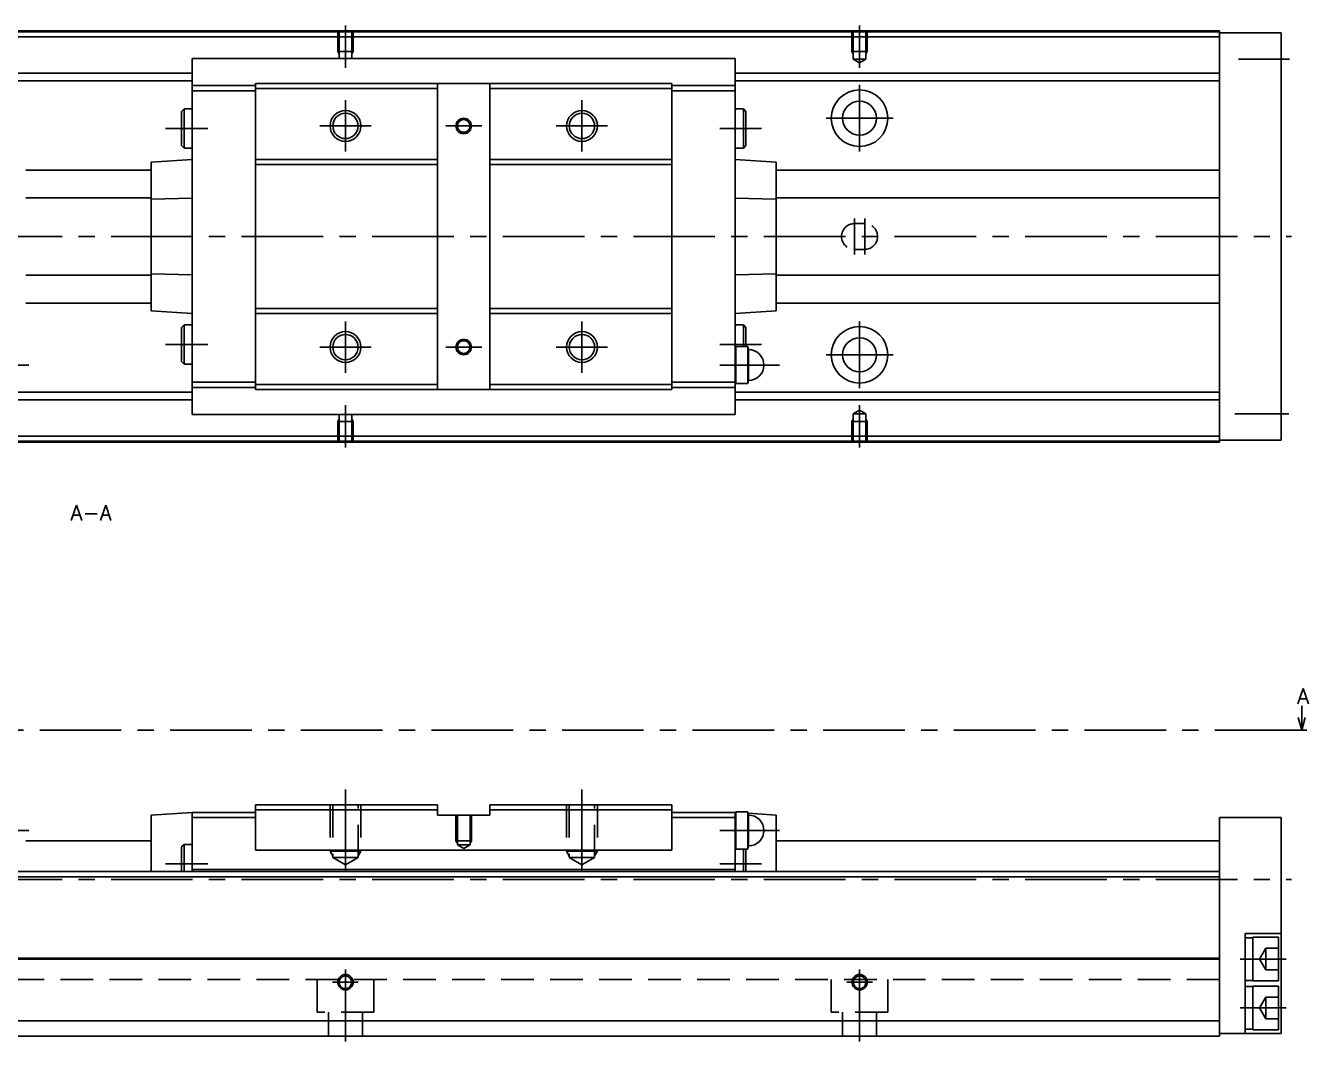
# Model space of a CAD drawing. Extents: x -2 to 836, y -18 to 343.
# Drawn here: x 586.5 to 836, y -1 to 196.5 of the extents above; entities that cross this region are included whole.
import ezdxf

# ---------------------------------------------------------------- set-up
doc = ezdxf.new("R2010")
doc.units = 0
doc.header["$LTSCALE"] = 0.5
doc.linetypes.add('CENTER', pattern=[50.8, 31.75, -6.35, 6.35, -6.35])
doc.linetypes.add('DASHED', pattern=[19.05, 12.7, -6.35])
for name, color, linetype in [('MSM_CENTER', 1, 'CENTER'), ('MSM_CONTINUOUS', 7, 'CONTINUOUS'), ('MSM_DASHED', 4, 'DASHED'), ('MSM_NARROW', 5, 'CONTINUOUS'), ('MSM_PART_NUMBER', 7, 'CONTINUOUS')]:
    doc.layers.add(name, color=color, linetype=linetype)
doc.styles.get("Standard").update_dxf_attribs({"font": 'txt.shx', "height": 3, "bigfont": 'bigfont.shx'})

msp = doc.modelspace()

# ---------------------------------------------------------------- linework, layer by layer
at = {"layer": 'MSM_CENTER'}
for p, q in [((648.67, 188.29), (648.67, 196.5)), ((748.67, 188.29), (748.67, 196.5)), ((822.34, 190), (832.29, 190)), ((748.67, 172), (748.67, 185)), ((648.67, 172), (648.67, 182)), ((694.67, 172), (694.67, 182)), ((742.17, 178.5), (755.17, 178.5)), ((621.87, 176.5), (613.66, 176.5)), ((643.67, 177), (653.67, 177)), ((668.17, 177), (675.17, 177)), ((689.67, 177), (699.67, 177)), ((729.57, 176.5), (721.47, 176.5)), ((747.67, 152), (747.67, 159)), ((749.67, 152), (749.67, 159)), ((323.67, 155.5), (832.67, 155.5)), ((648.67, 129), (648.67, 139)), ((694.67, 129), (694.67, 139)), ((748.67, 126), (748.67, 139)), ((621.87, 134.5), (613.66, 134.5)), ((643.67, 134), (653.67, 134)), ((668.17, 134), (675.17, 134)), ((689.67, 134), (699.67, 134)), ((729.57, 134.5), (721.47, 134.5)), ((742.17, 132.5), (755.17, 132.5)), ((587.07, 130.5), (575.47, 130.5)), ((733.07, 130.5), (721.47, 130.5)), ((648.67, 114.5), (648.67, 122.71)), ((748.67, 114.5), (748.67, 122.71)), ((821.67, 121), (832.17, 121)), ((833.67, 59.5), (320.67, 59.5)), ((648.67, 48), (648.67, 30.3)), ((694.67, 48), (694.67, 30.3)), ((587.07, 40), (575.47, 40)), ((733.07, 40), (721.47, 40)), ((621.87, 33.5), (613.66, 33.5)), ((729.57, 33.5), (721.47, 33.5)), ((323.67, 30.5), (832.67, 30.5)), ((822.67, 15), (831.67, 15)), ((648.67, 13), (648.67, -1)), ((748.67, 13), (748.67, -1)), ((646.17, 10.5), (651.17, 10.5)), ((746.17, 10.5), (751.17, 10.5)), ((822.67, 5.5), (831.67, 5.5))]:
    msp.add_line(p, q, dxfattribs=at)
at = {"layer": 'MSM_CONTINUOUS'}
for p, q in [((818.67, 195.5), (378.67, 195.5)), ((818.67, 195.3), (378.67, 195.3)), ((818.67, 195.5), (818.67, 115.5)), ((830.67, 195.1), (818.67, 195.1)), ((830.67, 195.1), (830.67, 115.9)), ((818.67, 194.3), (378.67, 194.3)), ((724.47, 190.1), (618.87, 190.1)), ((618.87, 190.1), (618.87, 120.9)), ((724.47, 190.1), (724.47, 120.9)), ((618.87, 187.25), (578.47, 187.25)), ((818.67, 187.25), (724.47, 187.25)), ((618.87, 185.75), (578.47, 185.75)), ((631.17, 184.85), (618.87, 184.85)), ((712.17, 185.25), (631.17, 185.25)), ((631.17, 185.25), (631.17, 125.75)), ((666.57, 125.75), (666.57, 185.25)), ((676.77, 185.25), (676.77, 125.75)), ((712.17, 185.25), (712.17, 125.75)), ((724.47, 184.85), (712.17, 184.85)), ((818.67, 185.75), (724.47, 185.75)), ((631.17, 183.85), (618.87, 183.85)), ((666.57, 184.25), (631.17, 184.25)), ((712.17, 184.25), (676.77, 184.25)), ((724.47, 183.85), (712.17, 183.85)), ((617.27, 180.3), (616.77, 179.8)), ((616.77, 173.2), (616.77, 179.8)), ((617.27, 172.7), (617.27, 180.3)), ((618.87, 180.3), (617.27, 180.3)), ((726.07, 180.3), (724.47, 180.3)), ((726.57, 179.8), (726.07, 180.3)), ((726.07, 172.7), (726.07, 180.3)), ((726.57, 173.2), (726.57, 179.8)), ((616.77, 173.2), (617.27, 172.7)), ((617.27, 172.7), (618.87, 172.7)), ((724.47, 172.7), (726.07, 172.7)), ((726.07, 172.7), (726.57, 173.2)), ((618.87, 170.5), (610.87, 169.94)), ((610.87, 141.06), (610.87, 169.94)), ((666.57, 170.5), (631.17, 170.5)), ((712.17, 170.5), (676.77, 170.5)), ((732.47, 169.94), (724.47, 170.5)), ((732.47, 169.94), (732.47, 141.06)), ((610.87, 168.43), (586.47, 168.43)), ((666.57, 169.5), (631.17, 169.5)), ((712.17, 169.5), (676.77, 169.5)), ((818.67, 168.43), (732.47, 168.43)), ((610.87, 163), (586.47, 163)), ((618.87, 162.98), (610.87, 162.73)), ((732.47, 162.73), (724.47, 162.98)), ((818.67, 163), (732.47, 163)), ((610.87, 148), (586.47, 148)), ((610.87, 148.27), (618.87, 148.02)), ((724.47, 148.02), (732.47, 148.27)), ((732.47, 148), (818.67, 148)), ((610.87, 142.57), (586.47, 142.57)), ((818.67, 142.57), (732.47, 142.57)), ((610.87, 141.06), (618.87, 140.5)), ((666.57, 141.5), (631.17, 141.5)), ((666.57, 140.5), (631.17, 140.5)), ((712.17, 141.5), (676.77, 141.5)), ((712.17, 140.5), (676.77, 140.5)), ((724.47, 140.5), (732.47, 141.06)), ((617.27, 138.3), (616.77, 137.8)), ((616.77, 131.2), (616.77, 137.8)), ((617.27, 130.7), (617.27, 138.3)), ((618.87, 138.3), (617.27, 138.3)), ((726.07, 138.3), (724.47, 138.3)), ((726.57, 137.8), (726.07, 138.3)), ((726.07, 134.1), (726.07, 138.3)), ((726.57, 134.1), (726.57, 137.8)), ((724.63, 134.1), (724.47, 133.5)), ((724.63, 126.9), (724.63, 134.1)), ((726.91, 134.1), (724.63, 134.1)), ((726.91, 126.9), (726.91, 134.1)), ((727.07, 133.5), (726.91, 134.1)), ((727.07, 127.5), (727.07, 133.5)), ((616.77, 131.2), (617.27, 130.7)), ((617.27, 130.7), (618.87, 130.7)), ((724.47, 127.5), (724.63, 126.9)), ((726.91, 126.9), (727.07, 127.5)), ((618.87, 125.25), (578.47, 125.25)), ((631.17, 127.15), (618.87, 127.15)), ((631.17, 126.15), (618.87, 126.15)), ((666.57, 126.75), (631.17, 126.75)), ((712.17, 125.75), (631.17, 125.75)), ((712.17, 126.75), (676.77, 126.75)), ((724.47, 127.15), (712.17, 127.15)), ((724.47, 126.15), (712.17, 126.15)), ((818.67, 125.25), (724.47, 125.25)), ((724.63, 126.9), (726.91, 126.9)), ((618.87, 123.75), (578.47, 123.75)), ((818.67, 123.75), (724.47, 123.75)), ((618.87, 120.9), (724.47, 120.9)), ((818.67, 116.7), (378.67, 116.7)), ((818.67, 115.7), (378.67, 115.7)), ((818.67, 115.5), (378.67, 115.5)), ((830.67, 115.9), (818.67, 115.9)), ((834.67, 59.5), (834.67, 64.23)), ((834.67, 59.5), (834, 62)), ((835.34, 62), (834.67, 59.5)), ((833.67, 59.5), (835.67, 59.5)), ((666.57, 45), (631.17, 45)), ((631.17, 45), (631.17, 36.15)), ((666.57, 43), (666.57, 45)), ((676.77, 45), (676.77, 43)), ((712.17, 45), (676.77, 45)), ((712.17, 45), (712.17, 36.15)), ((610.87, 43), (618.87, 43.5)), ((610.87, 32), (610.87, 43)), ((631.17, 43.5), (618.87, 43.5)), ((618.87, 32), (618.87, 43.5)), ((631.17, 42.5), (618.87, 42.5)), ((666.57, 44), (631.17, 44)), ((666.57, 43), (676.77, 43)), ((712.17, 44), (676.77, 44)), ((724.47, 43.5), (712.17, 43.5)), ((724.47, 42.5), (712.17, 42.5)), ((724.63, 43.6), (724.47, 43)), ((724.47, 43.5), (724.6, 43.49)), ((724.47, 32), (724.47, 43.5)), ((724.63, 36.4), (724.63, 43.6)), ((726.91, 43.6), (724.63, 43.6)), ((727.07, 43), (726.91, 43.6)), ((726.91, 36.4), (726.91, 43.6)), ((726.97, 43.34), (732.47, 43)), ((727.07, 37), (727.07, 43)), ((732.47, 43), (732.47, 32)), ((818.67, 42.5), (818.67, 0)), ((830.67, 42.5), (818.67, 42.5)), ((830.67, 42.5), (830.67, 0.5)), ((610.87, 38), (586.47, 38)), ((818.67, 38), (732.47, 38)), ((617.27, 37.3), (616.77, 36.8)), ((616.77, 32), (616.77, 36.8)), ((617.27, 32), (617.27, 37.3)), ((618.87, 37.3), (617.27, 37.3)), ((712.17, 36.15), (631.17, 36.15)), ((724.47, 37), (724.63, 36.4)), ((724.63, 36.4), (726.91, 36.4)), ((726.07, 32), (726.07, 36.4)), ((726.57, 32), (726.57, 36.4)), ((726.91, 36.4), (727.07, 37)), ((818.67, 32), (378.67, 32)), ((818.67, 31), (378.67, 31)), ((724.47, 32.4), (618.87, 32.4)), ((830.67, 20), (823.67, 20)), ((823.67, 20), (823.67, 0.5)), ((825.17, 19.15), (823.67, 19.15)), ((830.17, 19.25), (825.17, 19.25)), ((825.17, 19.25), (825.17, 10.75)), ((830.17, 19.25), (830.17, 10.75)), ((818.67, 15.2), (378.67, 15.2)), ((818.67, 15), (378.67, 15)), ((823.67, 10.85), (825.17, 10.85)), ((825.17, 10.75), (830.17, 10.75)), ((825.17, 9.65), (823.67, 9.65)), ((830.17, 9.75), (825.17, 9.75)), ((825.17, 9.75), (825.17, 1.25)), ((830.17, 9.75), (830.17, 1.25)), ((818.67, 3), (378.67, 3)), ((818.67, 0), (378.67, 0)), ((818.67, 0.5), (830.67, 0.5)), ((823.67, 1.35), (825.17, 1.35)), ((825.17, 1.25), (830.17, 1.25))]:
    msp.add_line(p, q, dxfattribs=at)
for centre, radius in [((748.67, 178.5), 5.5), ((748.67, 178.5), 3.3), ((648.67, 177), 2.46), ((671.67, 177), 1.23), ((694.67, 177), 2.46), ((748.67, 132.5), 5.5), ((648.67, 134), 2.46), ((671.67, 134), 1.23), ((694.67, 134), 2.46), ((748.67, 132.5), 3.3), ((648.67, 10.5), 1.23), ((748.67, 10.5), 1.23)]:
    msp.add_circle(centre, radius, dxfattribs=at)
for centre in [(727.07, 130.5), (727.07, 40)]:
    msp.add_arc(centre, 3, 270, 90, dxfattribs=at)
at = {"layer": 'MSM_DASHED'}
for p, q in [((647.17, 195.5), (647.17, 191.5)), ((647.44, 195.5), (647.44, 190.1)), ((649.9, 195.5), (649.9, 190.1)), ((650.17, 195.5), (650.17, 191.5)), ((747.17, 195.5), (747.17, 191.5)), ((747.44, 195.5), (747.44, 190)), ((749.9, 195.5), (749.9, 190)), ((750.17, 195.5), (750.17, 191.5)), ((647.17, 191.5), (650.17, 191.5)), ((647.17, 191.5), (647.44, 191.03)), ((650.17, 191.5), (649.9, 191.03)), ((747.17, 191.5), (750.17, 191.5)), ((747.17, 191.5), (747.44, 191.03)), ((747.44, 190), (749.9, 190)), ((747.44, 190), (748.67, 189.29)), ((749.9, 190), (748.67, 189.29)), ((750.17, 191.5), (749.9, 191.03)), ((749.67, 158), (747.67, 158)), ((747.67, 153), (749.67, 153)), ((647.17, 119.5), (647.44, 119.97)), ((647.44, 115.5), (647.44, 120.9)), ((649.9, 115.5), (649.9, 120.9)), ((650.17, 119.5), (649.9, 119.97)), ((747.17, 119.5), (747.44, 119.97)), ((747.44, 121), (748.67, 121.71)), ((747.44, 121), (749.9, 121)), ((747.44, 115.5), (747.44, 121)), ((749.9, 121), (748.67, 121.71)), ((749.9, 115.5), (749.9, 121)), ((750.17, 119.5), (749.9, 119.97)), ((647.17, 119.5), (650.17, 119.5)), ((647.17, 115.5), (647.17, 119.5)), ((650.17, 115.5), (650.17, 119.5)), ((747.17, 119.5), (750.17, 119.5)), ((747.17, 115.5), (747.17, 119.5)), ((750.17, 115.5), (750.17, 119.5)), ((645.67, 45), (645.67, 36)), ((646.21, 45), (646.21, 34.72)), ((651.12, 34.72), (651.12, 45)), ((651.67, 45), (651.67, 36)), ((691.67, 45), (691.67, 36)), ((692.21, 45), (692.21, 34.72)), ((697.12, 34.72), (697.12, 45)), ((697.67, 45), (697.67, 36)), ((670.17, 43), (670.17, 38)), ((670.44, 43), (670.44, 37.21)), ((672.9, 37.21), (672.9, 43)), ((673.17, 43), (673.17, 38)), ((670.17, 38), (673.17, 38)), ((670.17, 38), (670.44, 37.53)), ((673.17, 38), (672.9, 37.53)), ((645.67, 36), (646.21, 35.06)), ((645.67, 36), (651.67, 36)), ((651.67, 36), (651.12, 35.06)), ((670.44, 37.21), (671.67, 36.5)), ((672.9, 37.21), (670.44, 37.21)), ((671.67, 36.5), (672.9, 37.21)), ((691.67, 36), (697.67, 36)), ((691.67, 36), (692.21, 35.06)), ((697.67, 36), (697.12, 35.06)), ((651.12, 34.72), (646.21, 34.72)), ((646.21, 34.72), (648.67, 33.3)), ((648.67, 33.3), (651.12, 34.72)), ((692.21, 34.72), (694.67, 33.3)), ((697.12, 34.72), (692.21, 34.72)), ((694.67, 33.3), (697.12, 34.72)), ((818.67, 15.2), (378.67, 15.2)), ((818.67, 15), (378.67, 15)), ((827.67, 17.12), (826.44, 15)), ((827.67, 12.88), (826.44, 15)), ((830.17, 17.12), (827.67, 17.12)), ((827.67, 12.88), (827.67, 17.12)), ((827.67, 15), (830.17, 15)), ((830.17, 12.88), (827.67, 12.88)), ((818.67, 11), (378.67, 11)), ((643.17, 11), (643.17, 4.7)), ((654.17, 4.7), (654.17, 11)), ((743.17, 11), (743.17, 4.7)), ((754.17, 4.7), (754.17, 11)), ((827.67, 7.62), (826.44, 5.5)), ((830.17, 7.62), (827.67, 7.62)), ((827.67, 3.38), (827.67, 7.62)), ((827.67, 3.38), (826.44, 5.5)), ((827.67, 5.5), (830.17, 5.5)), ((654.17, 4.7), (643.17, 4.7)), ((645.37, 4.7), (645.37, 0)), ((651.97, 0), (651.97, 4.7)), ((754.17, 4.7), (743.17, 4.7)), ((745.37, 4.7), (745.37, 0)), ((751.97, 0), (751.97, 4.7)), ((830.17, 3.38), (827.67, 3.38))]:
    msp.add_line(p, q, dxfattribs=at)
for centre, start, end in [((747.67, 155.5), 90, 270), ((749.67, 155.5), 270, 90)]:
    msp.add_arc(centre, 2.5, start, end, dxfattribs=at)
at = {"layer": 'MSM_NARROW'}
for centre, radius in [((648.67, 177), 3), ((694.67, 177), 3), ((671.67, 177), 1.5), ((648.67, 134), 3), ((671.67, 134), 1.5), ((694.67, 134), 3), ((648.67, 10.5), 1.5), ((748.67, 10.5), 1.5)]:
    msp.add_circle(centre, radius, dxfattribs=at)

# ---------------------------------------------------------------- texts
at = {"layer": 'MSM_PART_NUMBER'}
for s, p in [('A-A', (595.22, 100.29)), ('A', (833.77, 64.6))]:
    msp.add_text(s, height=3, dxfattribs=at).set_placement(p)

doc.saveas('drawing.dxf')
